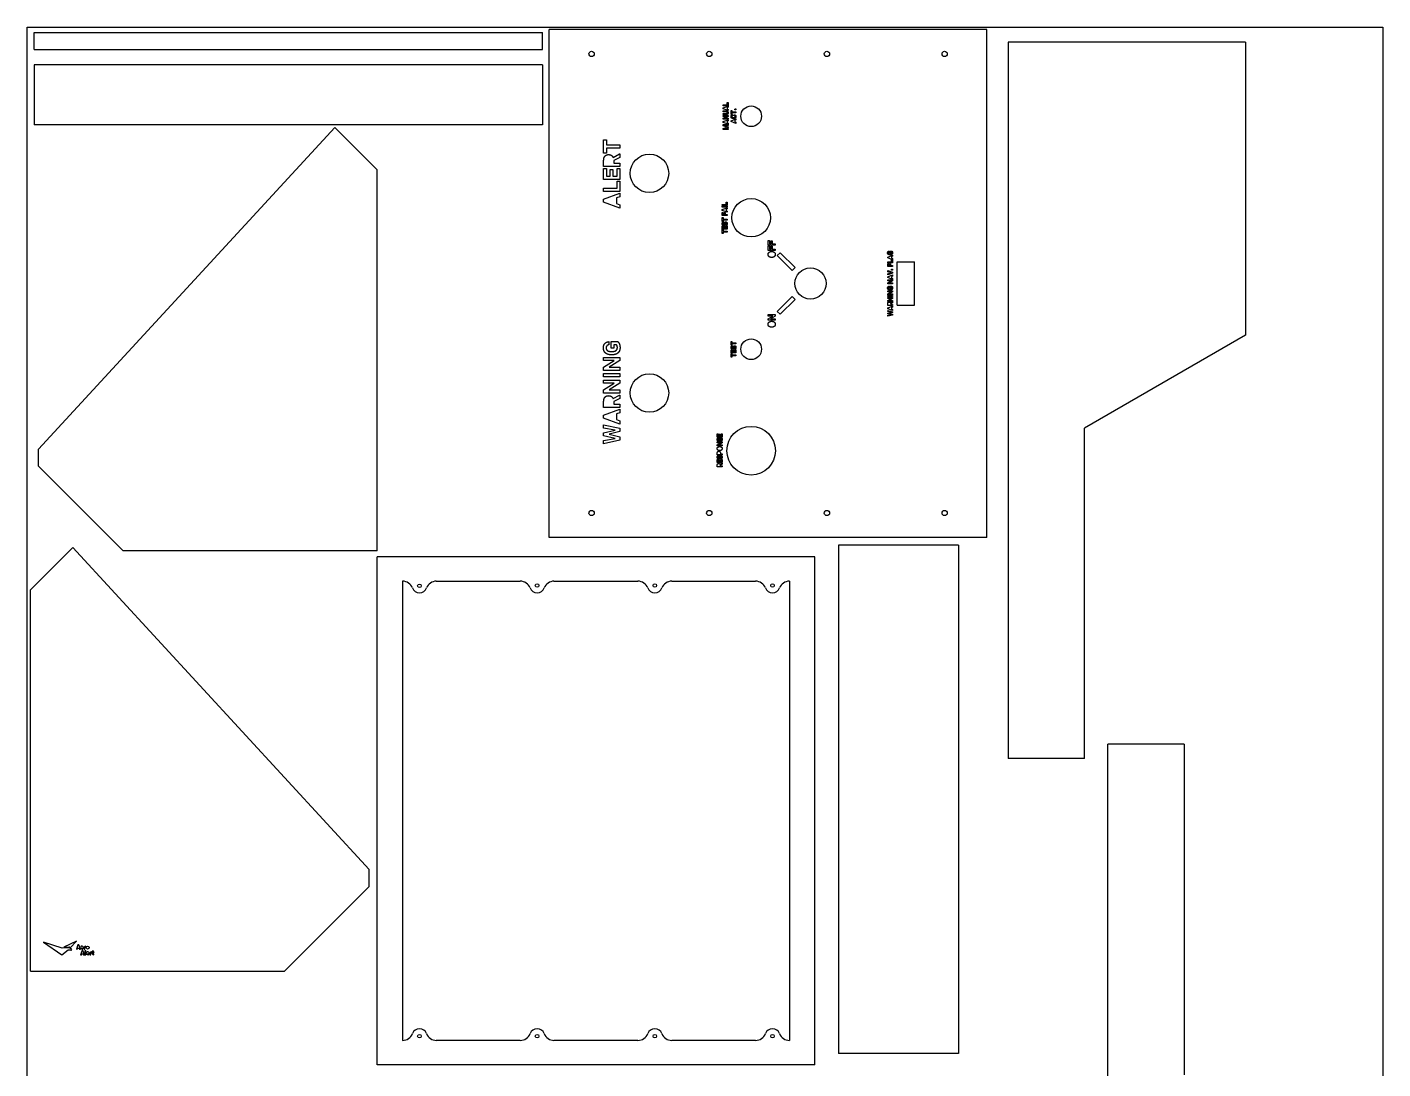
# Model space of a CAD drawing. Header units: millimetres. Extents: x 450 to 1250, y 308 to 1508.
# Drawn here: x 450 to 1250, y 893 to 1508 of the extents above; entities that cross this region are included whole.
import ezdxf

# ---------------------------------------------------------------- set-up
doc = ezdxf.new("R2010")
doc.units = ezdxf.units.MM
doc.header["$MEASUREMENT"] = 0
doc.layers.get('0').update_dxf_attribs({"linetype": 'CONTINUOUS'})
doc.layers.add('VISIBLE', color=7, linetype='CONTINUOUS')

msp = doc.modelspace()

# ---------------------------------------------------------------- linework, layer by layer
for p, q in [((450.43, 307.62), (450.43, 1507.62)), ((450.43, 1507.62), (1250.43, 1507.62)), ((1250.43, 1507.62), (1250.43, 307.62))]:
    msp.add_line(p, q)
at = {"layer": 'VISIBLE'}
for p, q in [((454.51, 1504.48), (754.51, 1504.48)), ((454.51, 1494.48), (454.51, 1504.48)), ((754.51, 1494.48), (754.51, 1504.48)), ((1016.83, 1506.27), (758.51, 1506.27)), ((758.51, 1206.27), (758.51, 1506.27)), ((1016.83, 1206.27), (1016.83, 1506.27)), ((1029.41, 1498.81), (1029.41, 1075.81)), ((1169.41, 1498.81), (1029.41, 1498.81)), ((1169.41, 1498.81), (1169.41, 1325.81)), ((454.51, 1494.48), (754.51, 1494.48)), ((454.51, 1485.37), (454.51, 1450.02)), ((754.51, 1485.37), (454.51, 1485.37)), ((754.51, 1485.37), (754.51, 1450.02)), ((861.21, 1461.82), (863.55, 1461.82)), ((861.21, 1461.24), (861.21, 1461.82)), ((864.01, 1461.24), (861.21, 1461.24)), ((861.21, 1459.93), (864.01, 1460.98)), ((861.21, 1459.4), (861.21, 1459.93)), ((864.01, 1458.35), (861.21, 1459.4)), ((861.21, 1457.54), (861.21, 1458.12)), ((861.21, 1458.12), (863.06, 1458.12)), ((863.08, 1457.54), (861.21, 1457.54)), ((861.21, 1455.97), (861.21, 1456.55)), ((861.21, 1456.55), (863.06, 1456.55)), ((864.01, 1460.37), (863.44, 1460.17)), ((863.44, 1460.17), (863.44, 1459.16)), ((863.44, 1459.16), (864.01, 1458.97)), ((863.55, 1461.82), (863.55, 1463.05)), ((863.55, 1463.05), (864.01, 1463.05)), ((864.01, 1463.05), (864.01, 1461.24)), ((864.01, 1460.98), (864.01, 1460.37)), ((864.01, 1458.97), (864.01, 1458.35)), ((865.82, 1458.38), (866.29, 1458.38)), ((865.82, 1456.09), (865.82, 1458.38)), ((866.29, 1456.09), (865.82, 1456.09)), ((866.29, 1458.38), (866.29, 1457.52)), ((866.29, 1457.52), (868.63, 1457.52)), ((868.63, 1456.94), (866.29, 1456.94)), ((866.29, 1456.94), (866.29, 1456.09)), ((868.63, 1457.52), (868.63, 1456.94)), ((754.51, 1450.02), (454.51, 1450.02)), ((457.06, 1258.39), (632.06, 1448.39)), ((632.06, 1448.39), (657.06, 1423.39)), ((863.08, 1455.97), (861.21, 1455.97)), ((861.21, 1455.49), (864.01, 1455.49)), ((861.21, 1454.92), (861.21, 1455.49)), ((861.21, 1453.79), (863.06, 1454.92)), ((863.06, 1454.92), (861.21, 1454.92)), ((861.21, 1453.21), (861.21, 1453.79)), ((864.01, 1453.21), (861.21, 1453.21)), ((861.21, 1451.9), (864.01, 1452.95)), ((861.21, 1451.37), (861.21, 1451.9)), ((864.01, 1450.32), (861.21, 1451.37)), ((861.21, 1449.3), (861.21, 1450.05)), ((861.21, 1450.05), (864.01, 1450.05)), ((863.24, 1448.58), (861.21, 1449.3)), ((861.21, 1447.86), (863.24, 1448.58)), ((863.25, 1449.47), (861.92, 1449.53)), ((861.92, 1449.53), (864.01, 1448.78)), ((864.01, 1448.38), (861.93, 1447.62)), ((864.01, 1454.91), (862.17, 1453.79)), ((862.17, 1453.79), (864.01, 1453.79)), ((864.01, 1449.47), (863.25, 1449.47)), ((864.01, 1452.34), (863.44, 1452.14)), ((863.44, 1452.14), (863.44, 1451.13)), ((863.44, 1451.13), (864.01, 1450.94)), ((864.01, 1455.49), (864.01, 1454.91)), ((864.01, 1453.79), (864.01, 1453.21)), ((864.01, 1452.95), (864.01, 1452.34)), ((864.01, 1450.94), (864.01, 1450.32)), ((864.01, 1450.05), (864.01, 1449.47)), ((864.01, 1448.78), (864.01, 1448.38)), ((865.82, 1452.37), (868.63, 1453.42)), ((865.82, 1451.84), (865.82, 1452.37)), ((868.63, 1450.8), (865.82, 1451.84)), ((866.77, 1455.89), (866.77, 1455.31)), ((867.11, 1454.19), (867.32, 1454.19)), ((867.31, 1453.6), (867.13, 1453.6)), ((867.69, 1455.31), (867.69, 1455.89)), ((868.63, 1452.81), (868.05, 1452.62)), ((868.05, 1452.62), (868.05, 1451.6)), ((868.05, 1451.6), (868.63, 1451.41)), ((868.63, 1453.42), (868.63, 1452.81)), ((868.63, 1451.41), (868.63, 1450.8)), ((790.63, 1441.03), (792.23, 1441.03)), ((790.63, 1433.27), (790.63, 1441.03)), ((792.23, 1441.03), (792.23, 1438.11)), ((861.21, 1447.1), (861.21, 1447.86)), ((864.01, 1447.1), (861.21, 1447.1)), ((861.93, 1447.62), (863.25, 1447.68)), ((863.25, 1447.68), (864.01, 1447.68)), ((864.01, 1447.68), (864.01, 1447.1)), ((792.23, 1433.27), (790.63, 1433.27)), ((792.23, 1438.11), (800.17, 1438.11)), ((800.17, 1436.15), (792.23, 1436.15)), ((792.23, 1436.15), (792.23, 1433.27)), ((796.18, 1430.66), (800.08, 1432.72)), ((800.08, 1432.72), (800.17, 1432.72)), ((800.17, 1438.11), (800.17, 1436.15)), ((800.17, 1432.72), (800.17, 1430.62)), ((790.63, 1425.3), (790.63, 1428.84)), ((800.17, 1425.3), (790.63, 1425.3)), ((790.63, 1417.75), (790.63, 1424.13)), ((790.63, 1424.13), (792.23, 1424.13)), ((792.23, 1424.13), (792.23, 1419.72)), ((800.17, 1430.62), (796.68, 1428.83)), ((796.68, 1428.83), (796.68, 1427.26)), ((796.68, 1427.26), (800.17, 1427.26)), ((798.59, 1419.72), (798.59, 1424.14)), ((798.59, 1424.14), (800.17, 1424.14)), ((800.17, 1427.26), (800.17, 1425.3)), ((800.17, 1424.14), (800.17, 1417.75)), ((657.06, 1198.39), (657.06, 1423.39)), ((800.17, 1417.75), (790.63, 1417.75)), ((792.23, 1419.72), (794.5, 1419.72)), ((794.5, 1423.49), (796.04, 1423.49)), ((794.5, 1419.72), (794.5, 1423.49)), ((796.04, 1423.49), (796.04, 1419.72)), ((796.04, 1419.72), (798.59, 1419.72)), ((798.59, 1412.46), (798.59, 1416.63)), ((798.59, 1416.63), (800.17, 1416.63)), ((800.17, 1416.63), (800.17, 1410.49)), ((790.63, 1412.46), (798.59, 1412.46)), ((790.63, 1410.49), (790.63, 1412.46)), ((800.17, 1410.49), (790.63, 1410.49)), ((790.63, 1406.03), (800.17, 1409.6)), ((800.17, 1409.6), (800.17, 1407.51)), ((790.63, 1404.21), (790.63, 1406.03)), ((800.17, 1400.66), (790.63, 1404.21)), ((800.17, 1407.51), (798.2, 1406.85)), ((798.2, 1406.85), (798.2, 1403.4)), ((798.2, 1403.4), (800.17, 1402.75)), ((800.17, 1402.75), (800.17, 1400.66)), ((860.64, 1402.98), (862.98, 1402.98)), ((860.64, 1402.4), (860.64, 1402.98)), ((863.44, 1402.4), (860.64, 1402.4)), ((860.64, 1401.87), (863.44, 1401.87)), ((860.64, 1401.29), (860.64, 1401.87)), ((863.44, 1401.29), (860.64, 1401.29)), ((860.64, 1399.94), (863.44, 1400.99)), ((863.44, 1400.38), (862.86, 1400.19)), ((862.86, 1400.19), (862.86, 1399.17)), ((862.98, 1402.98), (862.98, 1404.21)), ((862.98, 1404.21), (863.44, 1404.21)), ((863.44, 1404.21), (863.44, 1402.4)), ((863.44, 1401.87), (863.44, 1401.29)), ((863.44, 1400.99), (863.44, 1400.38)), ((860.64, 1399.41), (860.64, 1399.94)), ((863.44, 1398.37), (860.64, 1399.41)), ((860.64, 1396.44), (860.64, 1398.27)), ((860.64, 1398.27), (861.1, 1398.27)), ((863.44, 1396.44), (860.64, 1396.44)), ((860.64, 1395.13), (861.1, 1395.13)), ((860.64, 1392.85), (860.64, 1395.13)), ((861.1, 1392.85), (860.64, 1392.85)), ((861.1, 1398.27), (861.1, 1397.02)), ((861.1, 1397.02), (861.83, 1397.02)), ((861.1, 1395.13), (861.1, 1394.27)), ((861.1, 1394.27), (863.44, 1394.27)), ((863.44, 1393.7), (861.1, 1393.7)), ((861.1, 1393.7), (861.1, 1392.85)), ((861.46, 1392.63), (861.46, 1392.05)), ((861.83, 1398.13), (862.29, 1398.13)), ((861.83, 1397.02), (861.83, 1398.13)), ((862.29, 1398.13), (862.29, 1397.02)), ((862.29, 1397.02), (863.44, 1397.02)), ((862.86, 1399.17), (863.44, 1398.98)), ((863.44, 1398.98), (863.44, 1398.37)), ((863.44, 1397.02), (863.44, 1396.44)), ((863.44, 1394.27), (863.44, 1393.7)), ((860.64, 1388.38), (860.64, 1390.25)), ((860.64, 1390.25), (861.1, 1390.25)), ((863.44, 1388.38), (860.64, 1388.38)), ((860.64, 1388.05), (861.1, 1388.05)), ((860.64, 1385.77), (860.64, 1388.05)), ((861.1, 1385.77), (860.64, 1385.77)), ((861.1, 1390.25), (861.1, 1388.96)), ((861.1, 1388.96), (861.77, 1388.96)), ((861.1, 1388.05), (861.1, 1387.19)), ((861.1, 1387.19), (863.44, 1387.19)), ((863.44, 1386.61), (861.1, 1386.61)), ((861.1, 1386.61), (861.1, 1385.77)), ((861.77, 1390.07), (862.22, 1390.07)), ((861.77, 1388.96), (861.77, 1390.07)), ((862.22, 1390.07), (862.22, 1388.96)), ((862.22, 1388.96), (862.98, 1388.96)), ((862.56, 1390.48), (862.56, 1391.06)), ((862.98, 1388.96), (862.98, 1390.26)), ((862.98, 1390.26), (863.44, 1390.26)), ((863.44, 1390.26), (863.44, 1388.38)), ((863.44, 1387.19), (863.44, 1386.61)), ((887.72, 1378.92), (887.72, 1381.59)), ((887.72, 1381.59), (888.4, 1381.59)), ((891.83, 1378.92), (887.72, 1378.92)), ((887.72, 1375.75), (887.72, 1378.43)), ((887.72, 1378.43), (888.4, 1378.43)), ((888.4, 1381.59), (888.4, 1379.76)), ((888.4, 1379.76), (889.47, 1379.76)), ((888.4, 1378.43), (888.4, 1376.6)), ((888.4, 1376.6), (889.47, 1376.6)), ((889.47, 1381.39), (890.15, 1381.39)), ((889.47, 1379.76), (889.47, 1381.39)), ((889.47, 1378.22), (890.15, 1378.22)), ((889.47, 1376.6), (889.47, 1378.22)), ((890.15, 1381.39), (890.15, 1379.76)), ((890.15, 1379.76), (891.83, 1379.76)), ((890.15, 1378.22), (890.15, 1376.6)), ((890.15, 1376.6), (891.83, 1376.6)), ((891.83, 1379.76), (891.83, 1378.92)), ((891.83, 1376.6), (891.83, 1375.75)), ((891.83, 1375.75), (887.72, 1375.75)), ((889.68, 1375.13), (889.87, 1375.13)), ((889.89, 1371.64), (889.69, 1371.64)), ((893.09, 1372.74), (894.78, 1374.43)), ((901.86, 1363.97), (893.09, 1372.74)), ((894.78, 1374.43), (903.55, 1365.66)), ((958.23, 1371.9), (961.04, 1372.95)), ((958.23, 1371.36), (958.23, 1371.9)), ((961.04, 1370.32), (958.23, 1371.36)), ((958.23, 1369), (960.57, 1369)), ((958.23, 1368.42), (958.23, 1369)), ((961.04, 1368.42), (958.23, 1368.42)), ((958.23, 1366.26), (958.23, 1368.09)), ((958.23, 1368.09), (958.7, 1368.09)), ((958.7, 1368.09), (958.7, 1366.84)), ((959.12, 1375.43), (959.12, 1374.86)), ((959.54, 1373.73), (959.72, 1373.73)), ((959.74, 1373.14), (959.55, 1373.14)), ((959.56, 1375.43), (960.68, 1375.43)), ((959.56, 1374.32), (959.56, 1375.43)), ((959.99, 1374.32), (959.56, 1374.32)), ((960.47, 1374.85), (959.99, 1374.85)), ((959.99, 1374.85), (959.99, 1374.32)), ((961.04, 1372.33), (960.46, 1372.14)), ((960.46, 1372.14), (960.46, 1371.12)), ((960.46, 1371.12), (961.04, 1370.93)), ((960.57, 1369), (960.57, 1370.22)), ((960.57, 1370.22), (961.04, 1370.22)), ((961.04, 1372.95), (961.04, 1372.33)), ((961.04, 1370.93), (961.04, 1370.32)), ((961.04, 1370.22), (961.04, 1368.42)), ((963.92, 1343.57), (963.92, 1368.97)), ((963.92, 1368.97), (974.02, 1368.97)), ((974.02, 1343.57), (974.02, 1368.97)), ((903.55, 1365.66), (901.86, 1363.97)), ((961.04, 1366.26), (958.23, 1366.26)), ((958.23, 1363.23), (958.23, 1363.87)), ((958.23, 1363.87), (961.04, 1362.89)), ((960.34, 1362.59), (958.23, 1363.23)), ((958.23, 1361.96), (960.34, 1362.59)), ((961.04, 1362.29), (958.23, 1361.32)), ((958.23, 1361.32), (958.23, 1361.96)), ((958.23, 1360.24), (961.04, 1361.29)), ((958.23, 1359.71), (958.23, 1360.24)), ((958.7, 1366.84), (959.42, 1366.84)), ((959.42, 1367.95), (959.89, 1367.95)), ((959.42, 1366.84), (959.42, 1367.95)), ((959.89, 1367.95), (959.89, 1366.84)), ((959.89, 1366.84), (961.04, 1366.84)), ((961.04, 1360.68), (960.46, 1360.48)), ((960.46, 1360.48), (960.46, 1359.47)), ((961.04, 1366.84), (961.04, 1366.26)), ((961.04, 1362.89), (961.04, 1362.29)), ((961.04, 1361.29), (961.04, 1360.68)), ((961.04, 1358.66), (958.23, 1359.71)), ((958.23, 1358.4), (961.04, 1358.4)), ((958.23, 1357.82), (958.23, 1358.4)), ((958.23, 1356.7), (960.08, 1357.82)), ((960.08, 1357.82), (958.23, 1357.82)), ((958.23, 1356.12), (958.23, 1356.7)), ((961.04, 1356.12), (958.23, 1356.12)), ((959.12, 1354.67), (959.12, 1354.11)), ((961.04, 1357.82), (959.19, 1356.7)), ((959.19, 1356.7), (961.04, 1356.7)), ((959.54, 1352.97), (959.72, 1352.97)), ((959.74, 1352.38), (959.55, 1352.38)), ((959.56, 1354.67), (960.68, 1354.67)), ((959.56, 1353.56), (959.56, 1354.67)), ((959.99, 1353.56), (959.56, 1353.56)), ((960.47, 1354.09), (959.99, 1354.09)), ((959.99, 1354.09), (959.99, 1353.56)), ((960.46, 1359.47), (961.04, 1359.28)), ((961.04, 1359.28), (961.04, 1358.66)), ((961.04, 1358.4), (961.04, 1357.82)), ((961.04, 1356.7), (961.04, 1356.12)), ((893.09, 1339.8), (901.86, 1348.57)), ((903.55, 1346.87), (894.78, 1338.1)), ((901.86, 1348.57), (903.55, 1346.87)), ((958.23, 1351.95), (961.04, 1351.95)), ((958.23, 1351.37), (958.23, 1351.95)), ((958.23, 1350.24), (960.08, 1351.37)), ((960.08, 1351.37), (958.23, 1351.37)), ((958.23, 1349.67), (958.23, 1350.24)), ((961.04, 1349.67), (958.23, 1349.67)), ((958.23, 1349.13), (961.04, 1349.13)), ((958.23, 1348.55), (958.23, 1349.13)), ((961.04, 1348.55), (958.23, 1348.55)), ((958.23, 1348.01), (961.04, 1348.01)), ((958.23, 1347.44), (958.23, 1348.01)), ((958.23, 1346.31), (960.08, 1347.44)), ((960.08, 1347.44), (958.23, 1347.44)), ((958.23, 1345.73), (958.23, 1346.31)), ((961.04, 1345.73), (958.23, 1345.73)), ((958.23, 1343.22), (958.23, 1344.26)), ((961.04, 1351.37), (959.19, 1350.24)), ((959.19, 1350.24), (961.04, 1350.24)), ((961.04, 1347.43), (959.19, 1346.31)), ((959.19, 1346.31), (961.04, 1346.31)), ((959.86, 1344.79), (961.01, 1345.4)), ((961.04, 1344.78), (960.01, 1344.25)), ((960.01, 1344.25), (960.01, 1343.79)), ((961.01, 1345.4), (961.04, 1345.4)), ((961.04, 1351.95), (961.04, 1351.37)), ((961.04, 1350.24), (961.04, 1349.67)), ((961.04, 1349.13), (961.04, 1348.55)), ((961.04, 1348.01), (961.04, 1347.43)), ((961.04, 1346.31), (961.04, 1345.73)), ((961.04, 1345.4), (961.04, 1344.78)), ((887.72, 1337.91), (891.83, 1337.91)), ((887.72, 1337.07), (887.72, 1337.91)), ((887.72, 1335.41), (890.43, 1337.07)), ((890.43, 1337.07), (887.72, 1337.07)), ((891.83, 1337.06), (889.12, 1335.41)), ((891.83, 1337.91), (891.83, 1337.06)), ((894.78, 1338.1), (893.09, 1339.8)), ((961.04, 1343.22), (958.23, 1343.22)), ((958.23, 1341.9), (961.04, 1342.95)), ((958.23, 1341.37), (958.23, 1341.9)), ((961.04, 1340.33), (958.23, 1341.37)), ((958.23, 1339.68), (958.23, 1340.25)), ((958.23, 1340.25), (961.04, 1339.63)), ((960.23, 1339.3), (958.23, 1339.68)), ((958.23, 1338.84), (960.23, 1339.3)), ((958.23, 1338.35), (958.23, 1338.84)), ((960.22, 1337.89), (958.23, 1338.35)), ((958.23, 1337.51), (960.22, 1337.89)), ((961.04, 1337.55), (958.23, 1336.93)), ((958.23, 1336.93), (958.23, 1337.51)), ((961.04, 1339.05), (959.16, 1338.59)), ((959.16, 1338.59), (961.04, 1338.14)), ((960.01, 1343.79), (961.04, 1343.79)), ((961.04, 1342.34), (960.46, 1342.15)), ((960.46, 1342.15), (960.46, 1341.13)), ((960.46, 1341.13), (961.04, 1340.94)), ((961.04, 1343.79), (961.04, 1343.22)), ((961.04, 1342.95), (961.04, 1342.34)), ((961.04, 1340.94), (961.04, 1340.33)), ((961.04, 1339.63), (961.04, 1339.05)), ((961.04, 1338.14), (961.04, 1337.55)), ((963.92, 1343.57), (974.02, 1343.57)), ((887.72, 1334.57), (887.72, 1335.41)), ((891.83, 1334.57), (887.72, 1334.57)), ((889.12, 1335.41), (891.83, 1335.41)), ((889.68, 1333.95), (889.87, 1333.95)), ((889.89, 1330.45), (889.69, 1330.45)), ((891.83, 1335.41), (891.83, 1334.57)), ((793.67, 1321.93), (793.67, 1320.02)), ((795.16, 1321.93), (798.96, 1321.93)), ((795.16, 1318.18), (795.16, 1321.93)), ((865.87, 1322.05), (866.34, 1322.05)), ((865.87, 1319.77), (865.87, 1322.05)), ((866.34, 1322.05), (866.34, 1321.2)), ((866.34, 1321.2), (868.68, 1321.2)), ((868.68, 1320.62), (866.34, 1320.62)), ((866.34, 1320.62), (866.34, 1319.77)), ((868.68, 1321.2), (868.68, 1320.62)), ((1169.41, 1325.81), (1074.41, 1270.96)), ((790.63, 1312.67), (800.17, 1312.67)), ((790.63, 1310.72), (790.63, 1312.67)), ((795.08, 1316.15), (795.69, 1316.15)), ((795.78, 1314.16), (795.13, 1314.16)), ((796.61, 1318.18), (795.16, 1318.18)), ((798.25, 1319.97), (796.61, 1319.97)), ((796.61, 1319.97), (796.61, 1318.18)), ((800.17, 1312.67), (800.17, 1310.71)), ((866.34, 1319.77), (865.87, 1319.77)), ((865.87, 1315.3), (865.87, 1317.18)), ((865.87, 1317.18), (866.34, 1317.18)), ((868.68, 1315.3), (865.87, 1315.3)), ((865.87, 1314.97), (866.34, 1314.97)), ((865.87, 1312.69), (865.87, 1314.97)), ((866.34, 1312.69), (865.87, 1312.69)), ((866.34, 1317.18), (866.34, 1315.88)), ((866.34, 1315.88), (867.01, 1315.88)), ((866.34, 1314.97), (866.34, 1314.12)), ((866.34, 1314.12), (868.68, 1314.12)), ((868.68, 1313.54), (866.34, 1313.54)), ((866.34, 1313.54), (866.34, 1312.69)), ((866.7, 1319.55), (866.7, 1318.98)), ((867.01, 1316.99), (867.46, 1316.99)), ((867.01, 1315.88), (867.01, 1316.99)), ((867.46, 1316.99), (867.46, 1315.88)), ((867.46, 1315.88), (868.21, 1315.88)), ((867.79, 1317.4), (867.79, 1317.98)), ((868.21, 1315.88), (868.21, 1317.18)), ((868.21, 1317.18), (868.68, 1317.18)), ((868.68, 1317.18), (868.68, 1315.3)), ((868.68, 1314.12), (868.68, 1313.54)), ((790.63, 1306.89), (796.92, 1310.72)), ((796.92, 1310.72), (790.63, 1310.72)), ((790.63, 1304.92), (790.63, 1306.89)), ((800.17, 1304.92), (790.63, 1304.92)), ((800.17, 1310.71), (793.9, 1306.89)), ((793.9, 1306.89), (800.17, 1306.89)), ((800.17, 1306.89), (800.17, 1304.92)), ((790.63, 1303.1), (800.17, 1303.1)), ((790.63, 1301.14), (790.63, 1303.1)), ((800.17, 1301.14), (790.63, 1301.14)), ((790.63, 1299.29), (800.17, 1299.29)), ((790.63, 1297.34), (790.63, 1299.29)), ((790.63, 1293.51), (796.92, 1297.34)), ((796.92, 1297.34), (790.63, 1297.34)), ((800.17, 1297.33), (793.9, 1293.51)), ((800.17, 1303.1), (800.17, 1301.14)), ((800.17, 1299.29), (800.17, 1297.33)), ((790.63, 1291.54), (790.63, 1293.51)), ((800.17, 1291.54), (790.63, 1291.54)), ((793.9, 1293.51), (800.17, 1293.51)), ((796.18, 1288.35), (800.08, 1290.41)), ((800.17, 1288.3), (796.68, 1286.51)), ((800.08, 1290.41), (800.17, 1290.41)), ((800.17, 1293.51), (800.17, 1291.54)), ((800.17, 1290.41), (800.17, 1288.3)), ((790.63, 1282.98), (790.63, 1286.53)), ((800.17, 1282.98), (790.63, 1282.98)), ((790.63, 1278.52), (800.17, 1282.09)), ((796.68, 1286.51), (796.68, 1284.95)), ((796.68, 1284.95), (800.17, 1284.95)), ((800.17, 1280), (798.2, 1279.34)), ((800.17, 1284.95), (800.17, 1282.98)), ((800.17, 1282.09), (800.17, 1280)), ((790.63, 1276.7), (790.63, 1278.52)), ((800.17, 1273.15), (790.63, 1276.7)), ((790.63, 1270.94), (790.63, 1272.9)), ((790.63, 1272.9), (800.17, 1270.78)), ((798.2, 1279.34), (798.2, 1275.9)), ((798.2, 1275.9), (800.17, 1275.24)), ((800.17, 1275.24), (800.17, 1273.15)), ((797.42, 1269.66), (790.63, 1270.94)), ((790.63, 1268.09), (797.42, 1269.66)), ((790.63, 1266.43), (790.63, 1268.09)), ((797.41, 1264.85), (790.63, 1266.43)), ((790.63, 1263.57), (797.41, 1264.85)), ((800.17, 1268.8), (793.79, 1267.25)), ((793.79, 1267.25), (800.17, 1265.7)), ((800.17, 1270.78), (800.17, 1268.8)), ((800.17, 1265.7), (800.17, 1263.72)), ((857.68, 1265.63), (857.68, 1267.5)), ((857.68, 1267.5), (858.15, 1267.5)), ((860.49, 1265.63), (857.68, 1265.63)), ((858.15, 1267.5), (858.15, 1266.2)), ((858.15, 1266.2), (858.82, 1266.2)), ((858.51, 1265.24), (858.51, 1264.66)), ((858.82, 1267.31), (859.27, 1267.31)), ((858.82, 1266.2), (858.82, 1267.31)), ((859.27, 1267.31), (859.27, 1266.2)), ((859.27, 1266.2), (860.02, 1266.2)), ((860.02, 1266.2), (860.02, 1267.51)), ((860.02, 1267.51), (860.49, 1267.51)), ((860.49, 1267.51), (860.49, 1265.63)), ((1074.41, 1075.81), (1074.41, 1270.96)), ((457.06, 1248.39), (457.06, 1258.39)), ((800.17, 1263.72), (790.63, 1261.61)), ((790.63, 1261.61), (790.63, 1263.57)), ((857.68, 1262.7), (860.49, 1262.7)), ((857.68, 1262.12), (857.68, 1262.7)), ((857.68, 1261), (859.53, 1262.12)), ((859.53, 1262.12), (857.68, 1262.12)), ((857.68, 1260.42), (857.68, 1261)), ((860.49, 1260.42), (857.68, 1260.42)), ((857.68, 1255.15), (857.68, 1256.25)), ((860.49, 1262.12), (858.64, 1261)), ((858.64, 1261), (860.49, 1261)), ((859.02, 1260), (859.15, 1260)), ((859.16, 1257.61), (859.03, 1257.61)), ((859.5, 1256.24), (859.5, 1255.73)), ((859.61, 1263.09), (859.61, 1263.66)), ((860.49, 1262.7), (860.49, 1262.12)), ((860.49, 1261), (860.49, 1260.42)), ((507.06, 1198.39), (457.06, 1248.39)), ((860.49, 1255.15), (857.68, 1255.15)), ((857.68, 1250.51), (857.68, 1252.39)), ((857.68, 1252.39), (858.15, 1252.39)), ((860.49, 1250.51), (857.68, 1250.51)), ((857.68, 1247.99), (857.68, 1249.04)), ((858.15, 1252.39), (858.15, 1251.09)), ((858.15, 1251.09), (858.82, 1251.09)), ((858.51, 1254.76), (858.51, 1254.18)), ((858.82, 1252.2), (859.27, 1252.2)), ((858.82, 1251.09), (858.82, 1252.2)), ((859.27, 1252.2), (859.27, 1251.09)), ((859.27, 1251.09), (860.02, 1251.09)), ((859.31, 1249.57), (860.46, 1250.18)), ((860.49, 1249.56), (859.46, 1249.03)), ((859.46, 1249.03), (859.46, 1248.57)), ((859.46, 1248.57), (860.49, 1248.57)), ((859.5, 1255.73), (860.49, 1255.73)), ((859.61, 1252.61), (859.61, 1253.19)), ((860.02, 1251.09), (860.02, 1252.39)), ((860.02, 1252.39), (860.49, 1252.39)), ((860.46, 1250.18), (860.49, 1250.18)), ((860.49, 1255.73), (860.49, 1255.15)), ((860.49, 1252.39), (860.49, 1250.51)), ((860.49, 1250.18), (860.49, 1249.56)), ((860.49, 1248.57), (860.49, 1247.99)), ((860.49, 1247.99), (857.68, 1247.99)), ((477.36, 1200.35), (452.36, 1175.35)), ((652.36, 1010.35), (477.36, 1200.35)), ((1016.83, 1206.27), (758.51, 1206.27)), ((929.29, 1201.73), (929.29, 901.73)), ((1000, 1201.73), (929.29, 1201.73)), ((1000, 1201.73), (1000, 901.73)), ((657.06, 1198.39), (507.06, 1198.39)), ((915.23, 1194.98), (656.92, 1194.98)), ((656.92, 894.98), (656.92, 1194.98)), ((915.23, 894.98), (915.23, 1194.98)), ((671.92, 1180.53), (671.92, 909.43)), ((671.92, 1180.53), (671.95, 1180.53)), ((691.89, 1180.53), (741.39, 1180.53)), ((761.33, 1180.53), (810.83, 1180.53)), ((830.77, 1180.53), (880.27, 1180.53)), ((900.2, 1180.53), (900.23, 1180.53)), ((900.23, 1180.53), (900.23, 909.43)), ((452.36, 950.35), (452.36, 1175.35)), ((1088.08, 661.34), (1088.08, 1084.34)), ((1133.08, 1084.34), (1088.08, 1084.34)), ((1133.08, 1084.34), (1133.08, 889.19)), ((1074.41, 1075.81), (1029.41, 1075.81)), ((652.36, 1000.35), (652.36, 1010.35)), ((602.36, 950.35), (652.36, 1000.35)), ((479.62, 968.07), (472.11, 964.52)), ((475.74, 964.07), (479.62, 968.07)), ((471.21, 963.96), (460.03, 967.45)), ((460.03, 967.45), (470.99, 959.9)), ((470.99, 959.9), (474.74, 962.94)), ((475.19, 964.18), (471.21, 963.96)), ((472.11, 964.52), (475.19, 964.71)), ((474.74, 962.94), (476.26, 962.94)), ((475.19, 964.71), (475.74, 964.07)), ((476.74, 963.25), (475.19, 964.18)), ((476.26, 962.94), (476.46, 962.57)), ((476.46, 962.57), (476.74, 963.25)), ((480.45, 965.78), (479.52, 963.3)), ((479.52, 963.3), (480.05, 963.3)), ((480.05, 963.3), (480.25, 963.84)), ((480.25, 963.84), (481.11, 963.84)), ((480.91, 965.78), (480.45, 965.78)), ((481.84, 963.3), (480.91, 965.78)), ((481.11, 963.84), (481.3, 963.3)), ((481.3, 963.3), (481.84, 963.3)), ((482.85, 962.44), (481.92, 959.95)), ((482.45, 959.96), (482.65, 960.5)), ((482.51, 963.98), (483.72, 963.98)), ((482.65, 960.5), (483.51, 960.5)), ((483.31, 962.44), (482.85, 962.44)), ((483.17, 963.92), (483.49, 963.6)), ((484.24, 959.95), (483.31, 962.44)), ((483.51, 960.5), (483.7, 959.95)), ((484.01, 963.78), (484.02, 963.66)), ((484.05, 963.32), (484.52, 963.32)), ((484.52, 963.32), (484.52, 964.11)), ((485.01, 962.52), (484.53, 962.36)), ((484.53, 962.36), (484.53, 959.95)), ((485.03, 962.52), (485.01, 962.52)), ((485.03, 959.95), (485.03, 962.52)), ((485.09, 965.12), (485.09, 964.73)), ((485.93, 960.63), (487.15, 960.63)), ((486.59, 960.57), (486.91, 960.24)), ((487.44, 960.43), (487.44, 960.31)), ((487.94, 959.96), (487.94, 960.75)), ((488.51, 961.77), (488.51, 961.38)), ((489.33, 962.31), (488.84, 962.16)), ((488.84, 962.16), (488.84, 960.97)), ((489.33, 962.31), (489.33, 961.75)), ((489.33, 961.75), (489.82, 961.75)), ((489.82, 961.29), (489.33, 961.29)), ((489.33, 961.29), (489.33, 960.97)), ((489.82, 961.75), (489.82, 961.29)), ((489.83, 959.95), (489.83, 960.4)), ((481.92, 959.95), (482.45, 959.96)), ((483.7, 959.95), (484.24, 959.95)), ((484.53, 959.95), (485.03, 959.95)), ((487.47, 959.96), (487.94, 959.96)), ((452.36, 950.35), (602.36, 950.35)), ((671.95, 909.43), (671.92, 909.43)), ((741.39, 909.43), (691.89, 909.43)), ((810.83, 909.43), (761.33, 909.43)), ((880.27, 909.43), (830.77, 909.43)), ((900.23, 909.43), (900.2, 909.43)), ((1000, 901.73), (929.29, 901.73)), ((915.23, 894.98), (656.92, 894.98))]:
    msp.add_line(p, q, dxfattribs=at)
for centre, radius in [((783.51, 1491.77), 1.55), ((852.95, 1491.77), 1.55), ((922.39, 1491.77), 1.55), ((991.83, 1491.77), 1.55), ((877.67, 1454.98), 6.11), ((817.67, 1421.27), 11.35), ((877.67, 1395.07), 11.35), ((912.67, 1356.27), 9.25), ((877.67, 1317.47), 6.11), ((817.67, 1291.63), 11.35), ((877.67, 1257.56), 14.35), ((783.51, 1220.77), 1.55), ((852.95, 1220.77), 1.55), ((922.39, 1220.77), 1.55), ((991.83, 1220.77), 1.55), ((681.92, 1177.8), 1.05), ((751.36, 1177.98), 1.05), ((820.8, 1177.98), 1.05), ((890.24, 1177.98), 1.05), ((486.14, 964.24), 0.9), ((681.92, 911.98), 1.05), ((751.36, 911.98), 1.05), ((820.8, 911.98), 1.05), ((890.24, 911.98), 1.05)]:
    msp.add_circle(centre, radius, dxfattribs=at)
for centre, radius, start, end in [((671.95, 1174.33), 6.2, 20.61659, 90), ((681.92, 1178.08), 4.45, 200.61659, 339.38341), ((691.89, 1174.33), 6.2, 90, 159.38341), ((741.39, 1174.33), 6.2, 20.61659, 90), ((751.36, 1178.08), 4.45, 200.61659, 339.38341), ((761.33, 1174.33), 6.2, 90, 159.38341), ((810.83, 1174.33), 6.2, 20.61659, 90), ((820.8, 1178.08), 4.45, 200.61659, 339.38341), ((830.77, 1174.33), 6.2, 90, 159.38341), ((880.27, 1174.33), 6.2, 20.61659, 90), ((890.24, 1178.08), 4.45, 200.61659, 339.38341), ((900.2, 1174.33), 6.2, 90, 159.38341), ((482.85, 964.22), 0.906, 120.33411, 242.43458), ((482.82, 964.18), 0.924, 347.10748, 117.66853), ((482.83, 964.27), 0.94, 244.929, 314.37751), ((482.86, 964.18), 0.404, 210.00339, 253.46268), ((482.83, 964.28), 0.5, 260.44706, 313.34907), ((485.35, 963.81), 1.34, 172.66544, 181.20867), ((485.17, 963.98), 1.15, 163.63269, 179.8686), ((496.11, 963.92), 12.09, 181.20867, 181.75979), ((485.6, 963.62), 1.59, 182.73101, 191.15017), ((485.06, 964.12), 1.01, 88.36141, 169.49238), ((485.04, 964.11), 0.526, 96.58801, 180), ((484.97, 964.75), 0.123, 277.72529, 349.45428), ((486.27, 960.87), 0.906, 120.33411, 242.43458), ((486.25, 960.83), 0.924, 347.10748, 117.66853), ((486.25, 960.92), 0.94, 244.929, 314.37751), ((486.28, 960.83), 0.404, 210.00339, 253.46268), ((486.25, 960.93), 0.5, 260.44706, 313.34907), ((488.78, 960.46), 1.34, 172.66544, 181.20867), ((499.53, 960.57), 12.09, 181.20867, 181.75979), ((489.03, 960.27), 1.59, 182.73101, 191.15017), ((488.6, 960.63), 1.15, 163.63269, 179.8686), ((488.48, 960.77), 1.01, 88.36141, 169.49238), ((488.47, 960.75), 0.526, 96.58801, 180), ((488.39, 961.4), 0.123, 277.72529, 349.45428), ((489.85, 960.97), 1.01, 180, 188.82889), ((489.78, 960.88), 0.928, 184.36244, 272.88658), ((489.89, 960.97), 0.557, 180, 190.78878), ((489.85, 960.93), 0.51, 187.58415, 265.80699), ((489.8, 960.4), 0.0243, 1.83422, 75.93932), ((671.95, 915.63), 6.2, 270, 339.38341), ((681.92, 911.88), 4.45, 20.61659, 159.38341), ((691.89, 915.63), 6.2, 200.61659, 270), ((741.39, 915.63), 6.2, 270, 339.38341), ((751.36, 911.88), 4.45, 20.61659, 159.38341), ((761.33, 915.63), 6.2, 200.61659, 270), ((810.83, 915.63), 6.2, 270, 339.38341), ((820.8, 911.88), 4.45, 20.61659, 159.38341), ((830.77, 915.63), 6.2, 200.61659, 270), ((880.27, 915.63), 6.2, 270, 339.38341), ((890.24, 911.88), 4.45, 20.61659, 159.38341), ((900.2, 915.63), 6.2, 200.61659, 270)]:
    msp.add_arc(centre, radius, start, end, dxfattribs=at)
for points in [[(863.06, 1458.12), (863.52, 1458.12), (863.78, 1457.83)], [(863.06, 1456.55), (863.34, 1456.55), (863.46, 1456.68)], [(863.59, 1457.04), (863.59, 1457.53), (863.08, 1457.54)], [(863.79, 1456.26), (863.53, 1455.97), (863.08, 1455.97)], [(863.46, 1456.68), (863.59, 1456.81), (863.59, 1457.04)], [(863.78, 1457.83), (864.05, 1457.54), (864.05, 1457.04)], [(864.05, 1457.04), (864.05, 1456.55), (863.79, 1456.26)], [(868.05, 1459.01), (868.05, 1459.15), (868.14, 1459.24)], [(868.14, 1458.79), (868.05, 1458.88), (868.05, 1459.01)], [(868.14, 1459.24), (868.22, 1459.33), (868.35, 1459.33)], [(868.35, 1458.7), (868.22, 1458.7), (868.14, 1458.79)], [(868.35, 1459.33), (868.48, 1459.33), (868.57, 1459.24)], [(868.57, 1458.79), (868.48, 1458.7), (868.35, 1458.7)], [(868.57, 1459.24), (868.65, 1459.15), (868.65, 1459.01)], [(868.65, 1459.01), (868.65, 1458.87), (868.57, 1458.79)], [(865.78, 1454.77), (865.78, 1455.25), (866.04, 1455.55)], [(865.95, 1454.15), (865.78, 1454.42), (865.78, 1454.77)], [(866.42, 1453.74), (866.11, 1453.89), (865.95, 1454.15)], [(866.04, 1455.55), (866.3, 1455.84), (866.77, 1455.89)], [(866.38, 1455.16), (866.26, 1455.03), (866.26, 1454.77)], [(866.26, 1454.77), (866.26, 1454.48), (866.47, 1454.33)], [(866.77, 1455.31), (866.5, 1455.29), (866.38, 1455.16)], [(867.13, 1453.6), (866.73, 1453.6), (866.42, 1453.74)], [(866.47, 1454.33), (866.67, 1454.19), (867.11, 1454.19)], [(868.3, 1453.91), (867.94, 1453.6), (867.31, 1453.6)], [(867.32, 1454.19), (867.77, 1454.19), (867.98, 1454.32)], [(867.69, 1455.89), (868.15, 1455.85), (868.41, 1455.55)], [(868.07, 1455.16), (867.95, 1455.29), (867.69, 1455.31)], [(867.98, 1454.32), (868.19, 1454.46), (868.19, 1454.76)], [(868.19, 1454.76), (868.19, 1455.03), (868.07, 1455.16)], [(868.67, 1454.76), (868.67, 1454.22), (868.3, 1453.91)], [(868.41, 1455.55), (868.67, 1455.25), (868.67, 1454.76)], [(791.39, 1431.45), (792.14, 1432.36), (793.52, 1432.36)], [(793.52, 1432.36), (794.49, 1432.36), (795.14, 1431.94)], [(790.63, 1428.84), (790.63, 1430.53), (791.39, 1431.45)], [(795.14, 1431.94), (795.79, 1431.52), (796.18, 1430.66)], [(860.6, 1391.6), (860.6, 1391.9), (860.71, 1392.14)], [(860.71, 1392.14), (860.82, 1392.37), (861.01, 1392.5)], [(861.01, 1392.5), (861.21, 1392.63), (861.46, 1392.63)], [(861.46, 1392.05), (861.27, 1392.05), (861.16, 1391.93)], [(861.79, 1391.69), (861.93, 1392.18), (862.15, 1392.41)], [(862.15, 1392.41), (862.37, 1392.63), (862.7, 1392.63)], [(862.7, 1392.05), (862.54, 1392.05), (862.45, 1391.94)], [(862.7, 1392.63), (863.06, 1392.63), (863.27, 1392.36)], [(862.94, 1391.94), (862.85, 1392.05), (862.7, 1392.05)], [(863.27, 1392.36), (863.48, 1392.08), (863.48, 1391.61)], [(860.7, 1391.06), (860.6, 1391.3), (860.6, 1391.6)], [(860.98, 1390.69), (860.8, 1390.82), (860.7, 1391.06)], [(861.38, 1390.57), (861.15, 1390.57), (860.98, 1390.69)], [(861.16, 1391.93), (861.06, 1391.81), (861.06, 1391.59)], [(861.06, 1391.59), (861.06, 1391.38), (861.15, 1391.26)], [(861.15, 1391.26), (861.24, 1391.14), (861.38, 1391.14)], [(861.38, 1391.14), (861.52, 1391.14), (861.61, 1391.28)], [(862.08, 1391.04), (861.82, 1390.57), (861.38, 1390.57)], [(861.61, 1391.28), (861.7, 1391.42), (861.79, 1391.69)], [(862.27, 1391.52), (862.17, 1391.22), (862.08, 1391.04)], [(862.45, 1391.94), (862.37, 1391.82), (862.27, 1391.52)], [(862.56, 1391.06), (863.02, 1391.06), (863.02, 1391.61)], [(863.04, 1390.62), (862.83, 1390.48), (862.56, 1390.48)], [(863.02, 1391.61), (863.02, 1391.82), (862.94, 1391.94)], [(863.36, 1391.02), (863.24, 1390.76), (863.04, 1390.62)], [(863.48, 1391.61), (863.48, 1391.29), (863.36, 1391.02)], [(887.66, 1373.38), (887.66, 1373.9), (887.91, 1374.3)], [(887.91, 1372.47), (887.66, 1372.87), (887.66, 1373.38)], [(887.91, 1374.3), (888.16, 1374.7), (888.62, 1374.92)], [(888.62, 1371.85), (888.16, 1372.07), (887.91, 1372.47)], [(888.62, 1374.92), (889.08, 1375.13), (889.68, 1375.13)], [(889.69, 1371.64), (889.08, 1371.64), (888.62, 1371.85)], [(889.87, 1375.13), (890.47, 1375.13), (890.93, 1374.92)], [(890.94, 1371.86), (890.48, 1371.64), (889.89, 1371.64)], [(890.93, 1374.92), (891.39, 1374.71), (891.64, 1374.31)], [(891.64, 1372.48), (891.39, 1372.08), (890.94, 1371.86)], [(891.64, 1374.31), (891.89, 1373.91), (891.89, 1373.39)], [(891.89, 1373.39), (891.89, 1372.88), (891.64, 1372.48)], [(958.19, 1374.31), (958.19, 1374.81), (958.43, 1375.09)], [(958.36, 1373.69), (958.19, 1373.96), (958.19, 1374.31)], [(958.83, 1373.28), (958.52, 1373.42), (958.36, 1373.69)], [(958.43, 1375.09), (958.67, 1375.37), (959.12, 1375.43)], [(958.77, 1374.69), (958.66, 1374.56), (958.66, 1374.33)], [(958.66, 1374.33), (958.66, 1374.04), (958.88, 1373.88)], [(959.12, 1374.86), (958.88, 1374.83), (958.77, 1374.69)], [(959.55, 1373.14), (959.13, 1373.14), (958.83, 1373.28)], [(958.88, 1373.88), (959.1, 1373.73), (959.54, 1373.73)], [(959.72, 1373.73), (960.16, 1373.73), (960.38, 1373.89)], [(960.45, 1373.29), (960.15, 1373.14), (959.74, 1373.14)], [(960.38, 1373.89), (960.61, 1374.06), (960.61, 1374.38)], [(960.92, 1373.72), (960.76, 1373.44), (960.45, 1373.29)], [(960.61, 1374.38), (960.61, 1374.71), (960.47, 1374.85)], [(960.68, 1375.43), (960.87, 1375.27), (960.97, 1374.99)], [(961.07, 1374.35), (961.07, 1373.99), (960.92, 1373.72)], [(960.97, 1374.99), (961.07, 1374.7), (961.07, 1374.35)], [(960.46, 1364.44), (960.46, 1364.58), (960.55, 1364.66)], [(960.55, 1364.21), (960.46, 1364.3), (960.46, 1364.44)], [(960.55, 1364.66), (960.63, 1364.75), (960.76, 1364.75)], [(960.76, 1364.12), (960.63, 1364.12), (960.55, 1364.21)], [(960.76, 1364.75), (960.89, 1364.75), (960.98, 1364.67)], [(960.98, 1364.21), (960.89, 1364.12), (960.76, 1364.12)], [(960.98, 1364.67), (961.06, 1364.58), (961.06, 1364.44)], [(961.06, 1364.44), (961.06, 1364.3), (960.98, 1364.21)], [(958.19, 1353.55), (958.19, 1354.05), (958.43, 1354.33)], [(958.36, 1352.93), (958.19, 1353.2), (958.19, 1353.55)], [(958.83, 1352.52), (958.52, 1352.66), (958.36, 1352.93)], [(958.43, 1354.33), (958.67, 1354.62), (959.12, 1354.67)], [(958.77, 1353.94), (958.66, 1353.8), (958.66, 1353.57)], [(958.66, 1353.57), (958.66, 1353.28), (958.88, 1353.12)], [(959.12, 1354.11), (958.88, 1354.07), (958.77, 1353.94)], [(959.55, 1352.38), (959.13, 1352.38), (958.83, 1352.52)], [(958.88, 1353.12), (959.1, 1352.97), (959.54, 1352.97)], [(959.72, 1352.97), (960.16, 1352.97), (960.38, 1353.14)], [(960.45, 1352.53), (960.15, 1352.38), (959.74, 1352.38)], [(960.38, 1353.14), (960.61, 1353.3), (960.61, 1353.63)], [(960.92, 1352.96), (960.76, 1352.68), (960.45, 1352.53)], [(960.61, 1353.63), (960.61, 1353.95), (960.47, 1354.09)], [(960.68, 1354.67), (960.87, 1354.51), (960.97, 1354.23)], [(961.07, 1353.6), (961.07, 1353.23), (960.92, 1352.96)], [(960.97, 1354.23), (961.07, 1353.94), (961.07, 1353.6)], [(958.23, 1344.26), (958.23, 1344.75), (958.45, 1345.02)], [(958.45, 1345.02), (958.68, 1345.29), (959.08, 1345.29)], [(959.08, 1345.29), (959.37, 1345.29), (959.56, 1345.17)], [(959.56, 1345.17), (959.75, 1345.04), (959.86, 1344.79)], [(887.66, 1332.2), (887.66, 1332.72), (887.91, 1333.12)], [(887.91, 1331.29), (887.66, 1331.69), (887.66, 1332.2)], [(887.91, 1333.12), (888.16, 1333.51), (888.62, 1333.73)], [(888.62, 1330.67), (888.16, 1330.89), (887.91, 1331.29)], [(888.62, 1333.73), (889.08, 1333.95), (889.68, 1333.95)], [(889.69, 1330.45), (889.08, 1330.45), (888.62, 1330.67)], [(889.87, 1333.95), (890.47, 1333.95), (890.93, 1333.74)], [(890.94, 1330.68), (890.48, 1330.46), (889.89, 1330.45)], [(890.93, 1333.74), (891.39, 1333.52), (891.64, 1333.12)], [(891.64, 1331.3), (891.39, 1330.9), (890.94, 1330.68)], [(891.64, 1333.12), (891.89, 1332.72), (891.89, 1332.21)], [(891.89, 1332.21), (891.89, 1331.7), (891.64, 1331.3)], [(790.5, 1318.15), (790.5, 1319.85), (791.31, 1320.8)], [(791.31, 1320.8), (792.12, 1321.76), (793.67, 1321.93)], [(793.67, 1320.02), (792.85, 1319.89), (792.47, 1319.44)], [(798.96, 1321.93), (799.6, 1321.4), (799.95, 1320.44)], [(799.95, 1320.44), (800.3, 1319.47), (800.3, 1318.29)], [(791.06, 1316.03), (790.5, 1316.93), (790.5, 1318.15)], [(792.65, 1314.64), (791.61, 1315.12), (791.06, 1316.03)], [(792.47, 1319.44), (792.09, 1318.99), (792.09, 1318.21)], [(792.09, 1318.21), (792.09, 1317.21), (792.84, 1316.68)], [(795.13, 1314.16), (793.7, 1314.16), (792.65, 1314.64)], [(792.84, 1316.68), (793.59, 1316.16), (795.08, 1316.15)], [(795.69, 1316.15), (797.19, 1316.15), (797.96, 1316.72)], [(798.19, 1314.68), (797.16, 1314.17), (795.78, 1314.16)], [(797.96, 1316.72), (798.72, 1317.29), (798.72, 1318.39)], [(799.76, 1316.12), (799.22, 1315.18), (798.19, 1314.68)], [(798.72, 1318.39), (798.72, 1319.5), (798.25, 1319.97)], [(800.3, 1318.29), (800.3, 1317.05), (799.76, 1316.12)], [(865.83, 1318.52), (865.83, 1318.82), (865.94, 1319.06)], [(865.93, 1317.99), (865.83, 1318.23), (865.83, 1318.52)], [(866.21, 1317.62), (866.03, 1317.75), (865.93, 1317.99)], [(865.94, 1319.06), (866.05, 1319.29), (866.25, 1319.42)], [(866.62, 1317.49), (866.39, 1317.49), (866.21, 1317.62)], [(866.25, 1319.42), (866.45, 1319.55), (866.7, 1319.55)], [(866.4, 1318.86), (866.29, 1318.73), (866.29, 1318.51)], [(866.29, 1318.51), (866.29, 1318.3), (866.38, 1318.19)], [(866.38, 1318.19), (866.47, 1318.07), (866.62, 1318.07)], [(866.7, 1318.98), (866.51, 1318.98), (866.4, 1318.86)], [(866.62, 1318.07), (866.76, 1318.07), (866.85, 1318.21)], [(867.31, 1317.97), (867.06, 1317.49), (866.62, 1317.49)], [(866.85, 1318.21), (866.94, 1318.34), (867.02, 1318.61)], [(867.02, 1318.61), (867.17, 1319.1), (867.39, 1319.33)], [(867.5, 1318.44), (867.41, 1318.14), (867.31, 1317.97)], [(867.39, 1319.33), (867.61, 1319.55), (867.94, 1319.55)], [(867.69, 1318.86), (867.6, 1318.74), (867.5, 1318.44)], [(867.94, 1318.97), (867.78, 1318.97), (867.69, 1318.86)], [(867.79, 1317.98), (868.26, 1317.98), (868.26, 1318.54)], [(868.27, 1317.54), (868.07, 1317.4), (867.79, 1317.4)], [(867.94, 1319.55), (868.3, 1319.55), (868.51, 1319.28)], [(868.17, 1318.86), (868.09, 1318.97), (867.94, 1318.97)], [(868.26, 1318.54), (868.26, 1318.74), (868.17, 1318.86)], [(868.6, 1317.95), (868.48, 1317.68), (868.27, 1317.54)], [(868.51, 1319.28), (868.72, 1319), (868.72, 1318.54)], [(868.72, 1318.54), (868.72, 1318.21), (868.6, 1317.95)], [(790.63, 1286.53), (790.63, 1288.21), (791.39, 1289.13)], [(791.39, 1289.13), (792.14, 1290.05), (793.52, 1290.05)], [(793.52, 1290.05), (794.49, 1290.05), (795.14, 1289.63)], [(795.14, 1289.63), (795.79, 1289.2), (796.18, 1288.35)], [(857.64, 1264.21), (857.64, 1264.51), (857.75, 1264.74)], [(857.75, 1263.67), (857.64, 1263.91), (857.64, 1264.21)], [(857.75, 1264.74), (857.86, 1264.98), (858.06, 1265.11)], [(858.06, 1265.11), (858.26, 1265.24), (858.51, 1265.24)], [(858.21, 1264.54), (858.11, 1264.42), (858.11, 1264.2)], [(858.11, 1264.2), (858.11, 1263.98), (858.19, 1263.87)], [(858.51, 1264.66), (858.32, 1264.66), (858.21, 1264.54)], [(858.66, 1263.89), (858.75, 1264.03), (858.83, 1264.29)], [(858.83, 1264.29), (858.98, 1264.79), (859.2, 1265.01)], [(859.32, 1264.13), (859.22, 1263.82), (859.12, 1263.65)], [(859.2, 1265.01), (859.42, 1265.24), (859.75, 1265.24)], [(859.5, 1264.54), (859.41, 1264.43), (859.32, 1264.13)], [(859.75, 1264.66), (859.59, 1264.66), (859.5, 1264.54)], [(859.61, 1263.66), (860.07, 1263.66), (860.07, 1264.22)], [(859.75, 1265.24), (860.11, 1265.24), (860.32, 1264.96)], [(859.99, 1264.54), (859.9, 1264.66), (859.75, 1264.66)], [(860.07, 1264.22), (860.07, 1264.43), (859.99, 1264.54)], [(860.32, 1264.96), (860.53, 1264.69), (860.53, 1264.22)], [(860.53, 1264.22), (860.53, 1263.9), (860.41, 1263.63)], [(857.64, 1258.81), (857.64, 1259.16), (857.81, 1259.43)], [(857.81, 1258.18), (857.64, 1258.45), (857.64, 1258.81)], [(857.68, 1256.25), (857.68, 1256.56), (857.8, 1256.8)], [(858.02, 1263.3), (857.85, 1263.43), (857.75, 1263.67)], [(857.8, 1256.8), (857.91, 1257.04), (858.13, 1257.17)], [(857.81, 1259.43), (857.98, 1259.7), (858.3, 1259.85)], [(858.3, 1257.76), (857.98, 1257.91), (857.81, 1258.18)], [(858.43, 1263.17), (858.2, 1263.17), (858.02, 1263.3)], [(858.13, 1257.17), (858.34, 1257.3), (858.61, 1257.3)], [(858.19, 1263.87), (858.28, 1263.75), (858.43, 1263.75)], [(858.3, 1259.85), (858.61, 1260), (859.02, 1260)], [(859.03, 1257.61), (858.61, 1257.61), (858.3, 1257.76)], [(858.43, 1263.75), (858.57, 1263.75), (858.66, 1263.89)], [(859.12, 1263.65), (858.87, 1263.17), (858.43, 1263.17)], [(858.61, 1257.3), (859.02, 1257.3), (859.26, 1257.02)], [(859.15, 1260), (859.56, 1260), (859.87, 1259.85)], [(859.88, 1257.76), (859.57, 1257.61), (859.16, 1257.61)], [(859.26, 1257.02), (859.5, 1256.74), (859.5, 1256.24)], [(860.08, 1263.23), (859.88, 1263.09), (859.61, 1263.09)], [(859.87, 1259.85), (860.19, 1259.71), (860.36, 1259.43)], [(860.36, 1258.19), (860.19, 1257.91), (859.88, 1257.76)], [(860.41, 1263.63), (860.29, 1263.36), (860.08, 1263.23)], [(860.36, 1259.43), (860.53, 1259.16), (860.53, 1258.81)], [(860.53, 1258.81), (860.53, 1258.46), (860.36, 1258.19)], [(857.64, 1253.73), (857.64, 1254.03), (857.75, 1254.27)], [(857.75, 1253.19), (857.64, 1253.43), (857.64, 1253.73)], [(857.68, 1249.04), (857.68, 1249.53), (857.91, 1249.8)], [(857.75, 1254.27), (857.86, 1254.5), (858.06, 1254.63)], [(858.02, 1252.83), (857.85, 1252.95), (857.75, 1253.19)], [(857.91, 1249.8), (858.13, 1250.07), (858.53, 1250.07)], [(858.43, 1252.7), (858.2, 1252.7), (858.02, 1252.83)], [(858.06, 1254.63), (858.26, 1254.76), (858.51, 1254.76)], [(858.21, 1254.06), (858.11, 1253.94), (858.11, 1253.72)], [(858.11, 1253.72), (858.11, 1253.51), (858.19, 1253.39)], [(858.19, 1253.39), (858.28, 1253.28), (858.43, 1253.28)], [(858.51, 1254.18), (858.32, 1254.18), (858.21, 1254.06)], [(858.43, 1253.28), (858.57, 1253.28), (858.66, 1253.41)], [(859.12, 1253.18), (858.87, 1252.7), (858.43, 1252.7)], [(858.53, 1250.07), (858.82, 1250.07), (859.01, 1249.95)], [(858.66, 1253.41), (858.75, 1253.55), (858.83, 1253.82)], [(858.83, 1253.82), (858.98, 1254.31), (859.2, 1254.54)], [(859.01, 1249.95), (859.2, 1249.82), (859.31, 1249.57)], [(859.32, 1253.65), (859.22, 1253.35), (859.12, 1253.18)], [(859.2, 1254.54), (859.42, 1254.76), (859.75, 1254.76)], [(859.5, 1254.07), (859.41, 1253.95), (859.32, 1253.65)], [(859.75, 1254.18), (859.59, 1254.18), (859.5, 1254.07)], [(859.61, 1253.19), (860.07, 1253.19), (860.07, 1253.75)], [(860.08, 1252.75), (859.88, 1252.61), (859.61, 1252.61)], [(859.75, 1254.76), (860.11, 1254.76), (860.32, 1254.49)], [(859.99, 1254.07), (859.9, 1254.18), (859.75, 1254.18)], [(860.07, 1253.75), (860.07, 1253.95), (859.99, 1254.07)], [(860.41, 1253.16), (860.29, 1252.89), (860.08, 1252.75)], [(860.32, 1254.49), (860.53, 1254.21), (860.53, 1253.75)], [(860.53, 1253.75), (860.53, 1253.42), (860.41, 1253.16)]]:
    msp.add_open_spline(points, degree=2, dxfattribs=at)

doc.saveas('drawing.dxf')
